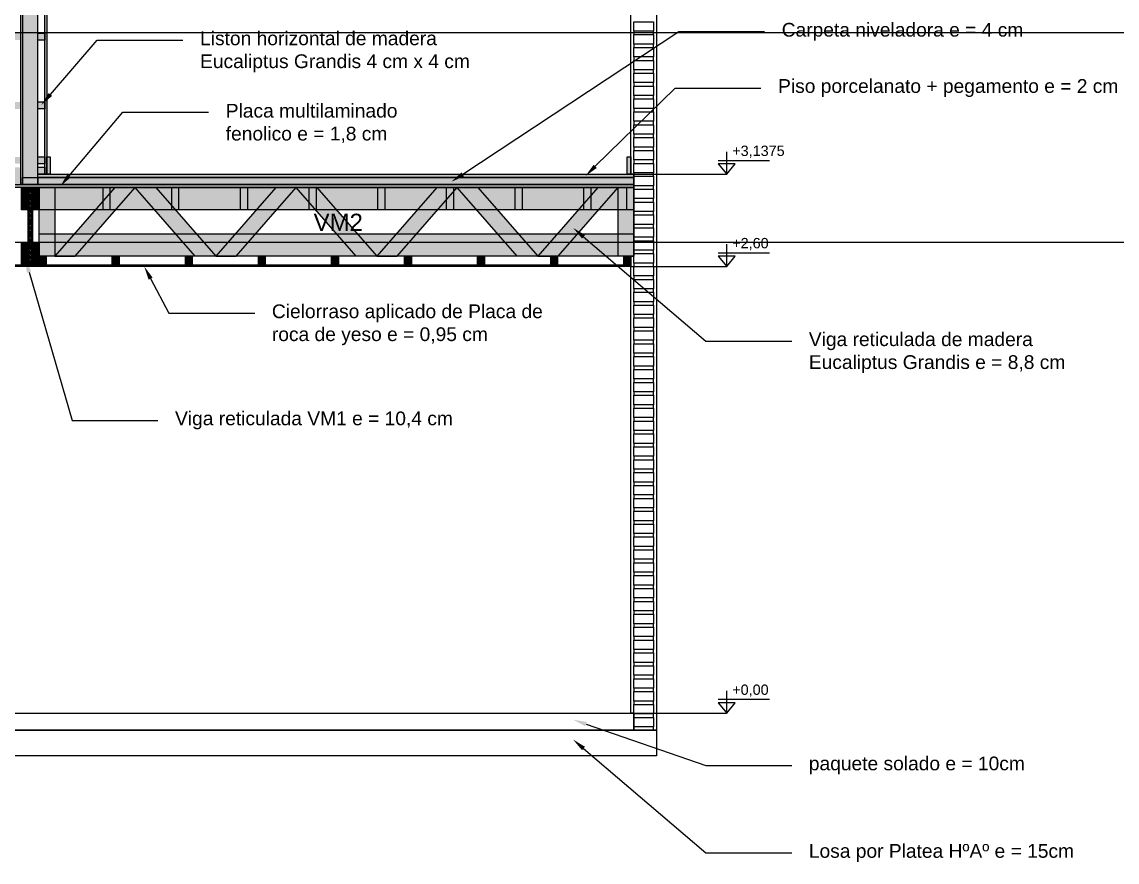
# Model space of a CAD drawing. Header units: millimetres. Extents: x 2924 to 3297, y 1496 to 1704.
# Drawn here: x 3176.04 to 3182.42, y 1558.69 to 1563.58 of the extents above; entities that cross this region are included whole.
import ezdxf
from ezdxf import colors
from ezdxf.entities.mleader import LeaderData, LeaderLine
from ezdxf.math import Vec2, Vec3

# ---------------------------------------------------------------- set-up
doc = ezdxf.new("R2010")
doc.units = ezdxf.units.MM
doc.layers.add('PT-MUROS', color=7, linetype='Continuous')
doc.styles.get("Standard").update_dxf_attribs({"font": 'arial.ttf'})

msp = doc.modelspace()

# ---------------------------------------------------------------- hatches: boundary and pattern name
at = {"layer": 'PT-MUROS'}
h = msp.add_hatch(color=1, dxfattribs=at)
h.dxf.hatch_style = 1
h.paths.add_polyline_path([(3172.8944, 1559.649), (3172.8849, 1559.649), (3172.8849, 1565.346), (3172.8944, 1565.346)])
h.paths.add_polyline_path([(3176.0349, 1565.346), (3176.0444, 1565.346), (3176.0444, 1562.6365), (3176.0349, 1562.6365)])
at = {"layer": 'PT-MUROS', "true_color": 0xf7f281}
h = msp.add_hatch(color=51, dxfattribs=at)
h.dxf.hatch_style = 1
h.paths.add_polyline_path([(3176.1344, 1562.7365), (3176.1744, 1562.7365), (3176.1744, 1562.6965), (3176.1344, 1562.6965)])
h.paths.add_polyline_path([(3176.1344, 1562.7965), (3176.1744, 1562.7965), (3176.1744, 1562.7565), (3176.1344, 1562.7565)])
h.paths.add_polyline_path([(3175.9949, 1562.7365), (3176.0349, 1562.7365), (3176.0349, 1562.6965), (3175.9949, 1562.6965)])
h.paths.add_polyline_path([(3175.9949, 1562.7965), (3176.0349, 1562.7965), (3176.0349, 1562.7565), (3175.9949, 1562.7565)])
h.paths.add_polyline_path([(3175.9949, 1563.1165), (3176.0349, 1563.1165), (3176.0349, 1563.0765), (3175.9949, 1563.0765)])
h.paths.add_polyline_path([(3176.1344, 1563.1165), (3176.1744, 1563.1165), (3176.1744, 1563.0765), (3176.1344, 1563.0765)])
h.paths.add_polyline_path([(3175.9949, 1563.9565), (3176.0349, 1563.9565), (3176.0349, 1563.9165), (3175.9949, 1563.9165)])
h.paths.add_polyline_path([(3175.9949, 1563.9165), (3176.0349, 1563.9165), (3176.0349, 1563.8765), (3175.9949, 1563.8765)])
h.paths.add_polyline_path([(3175.9949, 1563.5165), (3176.0349, 1563.5165), (3176.0349, 1563.4765), (3175.9949, 1563.4765)])
h.paths.add_polyline_path([(3176.1344, 1563.9565), (3176.1744, 1563.9565), (3176.1744, 1563.9165), (3176.1344, 1563.9165)])
h.paths.add_polyline_path([(3176.1344, 1563.9165), (3176.1744, 1563.9165), (3176.1744, 1563.8765), (3176.1344, 1563.8765)])
h.paths.add_polyline_path([(3176.1344, 1563.5165), (3176.1744, 1563.5165), (3176.1744, 1563.4765), (3176.1344, 1563.4765)])
h.paths.add_polyline_path([(3175.9949, 1564.7365), (3176.0349, 1564.7365), (3176.0349, 1564.6965), (3175.9949, 1564.6965)])
h.paths.add_polyline_path([(3175.9949, 1564.3365), (3176.0349, 1564.3365), (3176.0349, 1564.2965), (3175.9949, 1564.2965)])
h.paths.add_polyline_path([(3176.1344, 1564.7365), (3176.1744, 1564.7365), (3176.1744, 1564.6965), (3176.1344, 1564.6965)])
h.paths.add_polyline_path([(3176.1344, 1564.3365), (3176.1744, 1564.3365), (3176.1744, 1564.2965), (3176.1344, 1564.2965)])
h.paths.add_polyline_path([(3175.9949, 1565.1765), (3176.0349, 1565.1765), (3176.0349, 1565.1365), (3175.9949, 1565.1365)])
h.paths.add_polyline_path([(3175.9949, 1565.1365), (3176.0349, 1565.1365), (3176.0349, 1565.0965), (3175.9949, 1565.0965)])
h.paths.add_polyline_path([(3176.1344, 1565.1765), (3176.1744, 1565.1765), (3176.1744, 1565.1365), (3176.1344, 1565.1365)])
h.paths.add_polyline_path([(3176.1344, 1565.1365), (3176.1744, 1565.1365), (3176.1744, 1565.0965), (3176.1344, 1565.0965)])
h.paths.add_polyline_path([(3176.1344, 1565.346), (3176.1744, 1565.346), (3176.1744, 1565.306), (3176.1344, 1565.306)])
h.paths.add_polyline_path([(3175.9949, 1565.346), (3176.0349, 1565.346), (3176.0349, 1565.306), (3175.9949, 1565.306)])
h.paths.add_polyline_path([(3172.9844, 1565.1765), (3173.0244, 1565.1765), (3173.0244, 1565.1365), (3172.9844, 1565.1365)])
h.paths.add_polyline_path([(3172.9844, 1565.346), (3173.0244, 1565.346), (3173.0244, 1565.306), (3172.9844, 1565.306)])
h.paths.add_polyline_path([(3172.9844, 1565.1365), (3173.0244, 1565.1365), (3173.0244, 1565.0965), (3172.9844, 1565.0965)])
h.paths.add_polyline_path([(3172.9844, 1564.7365), (3173.0244, 1564.7365), (3173.0244, 1564.6965), (3172.9844, 1564.6965)])
h.paths.add_polyline_path([(3172.9844, 1564.3365), (3173.0244, 1564.3365), (3173.0244, 1564.2965), (3172.9844, 1564.2965)])
h.paths.add_polyline_path([(3172.9844, 1563.9565), (3173.0244, 1563.9565), (3173.0244, 1563.9165), (3172.9844, 1563.9165)])
h.paths.add_polyline_path([(3172.9844, 1563.9165), (3173.0244, 1563.9165), (3173.0244, 1563.8765), (3172.9844, 1563.8765)])
h.paths.add_polyline_path([(3172.9844, 1563.5165), (3173.0244, 1563.5165), (3173.0244, 1563.4765), (3172.9844, 1563.4765)])
h.paths.add_polyline_path([(3172.9844, 1563.1165), (3173.0244, 1563.1165), (3173.0244, 1563.0765), (3172.9844, 1563.0765)])
h.paths.add_polyline_path([(3172.9844, 1562.7365), (3173.0244, 1562.7365), (3173.0244, 1562.6965), (3172.9844, 1562.6965)])
h.paths.add_polyline_path([(3172.9844, 1562.7965), (3173.0244, 1562.7965), (3173.0244, 1562.7565), (3172.9844, 1562.7565)])
h.paths.add_polyline_path([(3172.9844, 1562.219), (3173.0244, 1562.219), (3173.0244, 1562.169), (3172.9844, 1562.169)])
h.paths.add_polyline_path([(3172.9844, 1562.139), (3173.0244, 1562.139), (3173.0244, 1562.099), (3172.9844, 1562.099)])
h.paths.add_polyline_path([(3172.9844, 1562.099), (3173.0244, 1562.099), (3173.0244, 1562.059), (3172.9844, 1562.059)])
h.paths.add_polyline_path([(3172.9844, 1561.299), (3173.0244, 1561.299), (3173.0244, 1561.259), (3172.9844, 1561.259)])
h.paths.add_polyline_path([(3172.9844, 1560.919), (3173.0244, 1560.919), (3173.0244, 1560.879), (3172.9844, 1560.879)])
h.paths.add_polyline_path([(3172.9844, 1560.879), (3173.0244, 1560.879), (3173.0244, 1560.839), (3172.9844, 1560.839)])
h.paths.add_polyline_path([(3172.9844, 1561.699), (3173.0244, 1561.699), (3173.0244, 1561.659), (3172.9844, 1561.659)])
h.paths.add_polyline_path([(3172.9844, 1560.479), (3173.0244, 1560.479), (3173.0244, 1560.439), (3172.9844, 1560.439)])
h.paths.add_polyline_path([(3172.9844, 1560.079), (3173.0244, 1560.079), (3173.0244, 1560.039), (3172.9844, 1560.039)])
h.paths.add_polyline_path([(3172.9844, 1559.699), (3173.0244, 1559.699), (3173.0244, 1559.659), (3172.9844, 1559.659)])
at = {"layer": 'PT-MUROS', "true_color": 0xf8991e}
h = msp.add_hatch(color=30, dxfattribs=at)
h.dxf.hatch_style = 1
h.paths.add_polyline_path([(3172.9844, 1562.1785), (3172.8944, 1562.1785), (3172.8944, 1559.669), (3172.9844, 1559.669)])
h.paths.add_polyline_path([(3172.9844, 1565.306), (3172.8944, 1565.306), (3172.8944, 1562.6765), (3172.9844, 1562.6765)])
h.paths.add_polyline_path([(3176.1344, 1565.306), (3176.0444, 1565.306), (3176.0444, 1562.6765), (3176.1344, 1562.6765)])
at = {"layer": 'PT-MUROS', "true_color": 0x58ba48}
h = msp.add_hatch(color=85, dxfattribs=at)
h.dxf.hatch_style = 1
h.paths.add_polyline_path([(3173.0244, 1563.9165), (3173.0369, 1563.9165), (3173.0369, 1562.6965), (3173.0244, 1562.6965)])
h.paths.add_polyline_path([(3173.0244, 1562.159), (3173.0369, 1562.159), (3173.0369, 1562.099), (3173.0244, 1562.099)])
h.paths.add_polyline_path([(3173.0244, 1562.099), (3173.0369, 1562.099), (3173.0369, 1560.879), (3173.0244, 1560.879)])
h.paths.add_polyline_path([(3173.0244, 1562.1685), (3179.5867, 1562.1685), (3179.5867, 1562.159), (3173.0244, 1562.159)])
h.paths.add_polyline_path([(3173.0244, 1560.879), (3173.0369, 1560.879), (3173.0369, 1559.659), (3173.0244, 1559.659)])
h.paths.add_polyline_path([(3176.1744, 1563.9165), (3176.1869, 1563.9165), (3176.1869, 1562.6965), (3176.1744, 1562.6965)])
h.paths.add_polyline_path([(3175.9824, 1563.9165), (3175.9949, 1563.9165), (3175.9949, 1562.6965), (3175.9824, 1562.6965)])
h.paths.add_polyline_path([(3176.1744, 1565.1365), (3176.1869, 1565.1365), (3176.1869, 1563.9165), (3176.1744, 1563.9165)])
h.paths.add_polyline_path([(3175.9824, 1565.1365), (3175.9949, 1565.1365), (3175.9949, 1563.9165), (3175.9824, 1563.9165)])
h.paths.add_polyline_path([(3176.1869, 1565.2965), (3176.1744, 1565.2965), (3176.1744, 1565.1365), (3176.1869, 1565.1365)])
h.paths.add_polyline_path([(3175.9949, 1565.2965), (3175.9824, 1565.2965), (3175.9824, 1565.1365), (3175.9949, 1565.1365)])
h.paths.add_polyline_path([(3173.0244, 1565.306), (3175.9949, 1565.306), (3175.9949, 1565.2965), (3173.0244, 1565.2965)])
h.paths.add_polyline_path([(3176.1744, 1565.306), (3179.5867, 1565.306), (3179.5867, 1565.2965), (3176.1744, 1565.2965)])
h.paths.add_polyline_path([(3173.0369, 1565.2965), (3173.0244, 1565.2965), (3173.0244, 1565.1365), (3173.0369, 1565.1365)])
h.paths.add_polyline_path([(3173.0244, 1565.1365), (3173.0369, 1565.1365), (3173.0369, 1563.9165), (3173.0244, 1563.9165)])
at = {"layer": 'PT-MUROS', "true_color": 0x636466}
h = msp.add_hatch(color=251, dxfattribs=at)
h.dxf.hatch_style = 1
h.paths.add_polyline_path([(3173.0169, 1559.659), (3173.0369, 1559.659), (3173.0369, 1559.559), (3173.0169, 1559.559)])
h.paths.add_polyline_path([(3173.0369, 1562.7965), (3173.0569, 1562.7965), (3173.0569, 1562.6965), (3173.0369, 1562.6965)])
h.paths.add_polyline_path([(3175.9624, 1562.7965), (3175.9824, 1562.7965), (3175.9824, 1562.6965), (3175.9624, 1562.6965)])
h.paths.add_polyline_path([(3176.1869, 1562.7965), (3176.2069, 1562.7965), (3176.2069, 1562.6965), (3176.1869, 1562.6965)])
h.paths.add_polyline_path([(3179.5667, 1562.7965), (3179.5867, 1562.7965), (3179.5867, 1562.6965), (3179.5667, 1562.6965)])
at = {"layer": 'PT-MUROS', "true_color": 0x991b1e}
h = msp.add_hatch(color=244, dxfattribs=at)
h.dxf.hatch_style = 1
h.paths.add_polyline_path([(3172.8944, 1559.669), (3172.9844, 1559.669), (3172.9844, 1559.629), (3172.8944, 1559.629)])
h.paths.add_polyline_path([(3176.0444, 1562.6765), (3176.1344, 1562.6765), (3176.1344, 1562.6365), (3176.0444, 1562.6365)])
h.paths.add_polyline_path([(3172.8944, 1562.6765), (3172.9844, 1562.6765), (3172.9844, 1562.6365), (3172.8944, 1562.6365)])
at = {"layer": 'PT-MUROS', "true_color": 0xf7abae}
h = msp.add_hatch(color=241, dxfattribs=at)
h.dxf.hatch_style = 1
h.paths.add_polyline_path([(3172.9844, 1562.6765), (3176.0349, 1562.6765), (3176.0349, 1562.6965), (3172.9844, 1562.6965)])
h.paths.add_polyline_path([(3179.6042, 1562.6765), (3176.1344, 1562.6765), (3176.1344, 1562.6965), (3179.6042, 1562.6965)])
at = {"layer": 'PT-MUROS', "true_color": 0x636466}
h = msp.add_hatch(color=251, dxfattribs=at)
h.dxf.hatch_style = 1
h.paths.add_polyline_path([(3176.1344, 1562.6765), (3179.6042, 1562.6765), (3179.6042, 1562.6365), (3176.1344, 1562.6365)])
h.paths.add_polyline_path([(3176.0349, 1562.6765), (3172.9844, 1562.6765), (3172.9844, 1562.6365), (3176.0349, 1562.6365)])
at = {"layer": 'PT-MUROS', "true_color": 0x642165}
h = msp.add_hatch(color=219, dxfattribs=at)
h.dxf.hatch_style = 1
h.paths.add_polyline_path([(3172.8944, 1562.6365), (3179.6042, 1562.6365), (3179.6042, 1562.6185), (3172.8944, 1562.6185)])
at = {"layer": 'PT-MUROS'}
h = msp.add_hatch(dxfattribs=at)
h.set_pattern_fill('ANSI31', color=6, scale=0.002)
h.set_pattern_definition([(45, (106.1555515, 40.8742664), (-0.00449012806, 0.00449012806), [])])
h.paths.add_polyline_path([(3176.1023, 1562.6185), (3176.1423, 1562.6185), (3176.1423, 1562.4885), (3176.1023, 1562.4885)])
h.paths.add_polyline_path([(3176.0383, 1562.6185), (3176.0783, 1562.6185), (3176.0783, 1562.4885), (3176.0383, 1562.4885)])
h.paths.add_polyline_path([(3176.0383, 1562.2985), (3176.0783, 1562.2985), (3176.0783, 1562.1685), (3176.0383, 1562.1685)])
h.paths.add_polyline_path([(3176.1023, 1562.2985), (3176.1423, 1562.2985), (3176.1423, 1562.1685), (3176.1023, 1562.1685)])
h = msp.add_hatch(dxfattribs=at)
h.set_pattern_fill('ANSI31', color=2, scale=0.002, angle=90)
h.set_pattern_definition([(135, (106.1555515, 40.8742664), (-0.00449012806, -0.00449012806), [])])
h.paths.add_polyline_path([(3176.0783, 1562.6185), (3176.1023, 1562.6185), (3176.1023, 1562.1685), (3176.0783, 1562.1685)])
at = {"layer": 'PT-MUROS', "true_color": 0xf7f281}
h = msp.add_hatch(color=51, dxfattribs=at)
h.dxf.hatch_style = 1
h.paths.add_polyline_path([(3176.1423, 1562.6185), (3179.6042, 1562.6185), (3179.6042, 1562.4885), (3176.1423, 1562.4885)])
h.paths.add_polyline_path([(3176.1423, 1562.3485), (3179.6042, 1562.3485), (3179.6042, 1562.2185), (3176.1423, 1562.2185)])
at = {"layer": 'PT-MUROS', "true_color": 0xcd6928}
h = msp.add_hatch(color=32, dxfattribs=at)
h.dxf.hatch_style = 1
h.paths.add_polyline_path([(3179.5142, 1562.6185), (3179.3947, 1562.6185), (3179.0453, 1562.2185), (3179.1648, 1562.2185)])
h.paths.add_polyline_path([(3178.5765, 1562.6185), (3178.696, 1562.6185), (3179.0453, 1562.2185), (3178.9258, 1562.2185)])
h.paths.add_polyline_path([(3178.5765, 1562.6185), (3178.457, 1562.6185), (3178.1077, 1562.2185), (3178.2272, 1562.2185)])
h.paths.add_polyline_path([(3179.5142, 1562.6185), (3179.6042, 1562.6185), (3179.6042, 1562.2185), (3179.5142, 1562.2185)])
h.paths.add_polyline_path([(3177.6388, 1562.6185), (3177.7583, 1562.6185), (3178.1077, 1562.2185), (3177.9882, 1562.2185)])
h.paths.add_polyline_path([(3177.6388, 1562.6185), (3177.5193, 1562.6185), (3177.17, 1562.2185), (3177.2895, 1562.2185)])
h.paths.add_polyline_path([(3176.7012, 1562.6185), (3176.8207, 1562.6185), (3177.17, 1562.2185), (3177.0505, 1562.2185)])
h.paths.add_polyline_path([(3176.7012, 1562.6185), (3176.5817, 1562.6185), (3176.2323, 1562.2185), (3176.3518, 1562.2185)])
h.paths.add_polyline_path([(3176.1423, 1562.6185), (3176.2323, 1562.6185), (3176.2323, 1562.2185), (3176.1423, 1562.2185)])
at = {"layer": 'PT-MUROS'}
h = msp.add_hatch(color=1, dxfattribs=at)
h.dxf.hatch_style = 1
h.paths.add_polyline_path([(3176.5143, 1562.6185), (3176.5543, 1562.6185), (3176.5543, 1562.4885), (3176.5143, 1562.4885)])
h = msp.add_hatch(color=1, dxfattribs=at)
h.dxf.hatch_style = 1
h.paths.add_polyline_path([(3176.9143, 1562.6185), (3176.9543, 1562.6185), (3176.9543, 1562.4885), (3176.9143, 1562.4885)])
h = msp.add_hatch(color=1, dxfattribs=at)
h.dxf.hatch_style = 1
h.paths.add_polyline_path([(3177.3143, 1562.6185), (3177.3543, 1562.6185), (3177.3543, 1562.4885), (3177.3143, 1562.4885)])
h = msp.add_hatch(color=1, dxfattribs=at)
h.dxf.hatch_style = 1
h.paths.add_polyline_path([(3177.7143, 1562.6185), (3177.7543, 1562.6185), (3177.7543, 1562.4885), (3177.7143, 1562.4885)])
h = msp.add_hatch(color=1, dxfattribs=at)
h.dxf.hatch_style = 1
h.paths.add_polyline_path([(3178.1143, 1562.6185), (3178.1543, 1562.6185), (3178.1543, 1562.4885), (3178.1143, 1562.4885)])
h = msp.add_hatch(color=1, dxfattribs=at)
h.dxf.hatch_style = 1
h.paths.add_polyline_path([(3178.5143, 1562.6185), (3178.5543, 1562.6185), (3178.5543, 1562.4885), (3178.5143, 1562.4885)])
h = msp.add_hatch(color=1, dxfattribs=at)
h.dxf.hatch_style = 1
h.paths.add_polyline_path([(3178.9143, 1562.6185), (3178.9543, 1562.6185), (3178.9543, 1562.4885), (3178.9143, 1562.4885)])
h = msp.add_hatch(color=1, dxfattribs=at)
h.dxf.hatch_style = 1
h.paths.add_polyline_path([(3179.3143, 1562.6185), (3179.3543, 1562.6185), (3179.3543, 1562.4885), (3179.3143, 1562.4885)])
h = msp.add_hatch(color=1, dxfattribs=at)
h.dxf.hatch_style = 1
h.paths.add_polyline_path([(3179.5642, 1562.6185), (3179.6042, 1562.6185), (3179.6042, 1562.4885), (3179.5642, 1562.4885)])
at = {"layer": 'PT-MUROS', "true_color": 0xf7f281}
h = msp.add_hatch(color=51, dxfattribs=at)
h.dxf.hatch_style = 1
h.paths.add_polyline_path([(3176.1423, 1562.2185), (3176.1823, 1562.2185), (3176.1823, 1562.1685), (3176.1423, 1562.1685)])
h = msp.add_hatch(color=51, dxfattribs=at)
h.dxf.hatch_style = 1
h.paths.add_polyline_path([(3176.5679, 1562.2185), (3176.6079, 1562.2185), (3176.6079, 1562.1685), (3176.5679, 1562.1685)])
h = msp.add_hatch(color=51, dxfattribs=at)
h.dxf.hatch_style = 1
h.paths.add_polyline_path([(3176.9934, 1562.2185), (3177.0334, 1562.2185), (3177.0334, 1562.1685), (3176.9934, 1562.1685)])
h = msp.add_hatch(color=51, dxfattribs=at)
h.dxf.hatch_style = 1
h.paths.add_polyline_path([(3177.419, 1562.2185), (3177.459, 1562.2185), (3177.459, 1562.1685), (3177.419, 1562.1685)])
h = msp.add_hatch(color=51, dxfattribs=at)
h.dxf.hatch_style = 1
h.paths.add_polyline_path([(3177.8445, 1562.2185), (3177.8845, 1562.2185), (3177.8845, 1562.1685), (3177.8445, 1562.1685)])
h = msp.add_hatch(color=51, dxfattribs=at)
h.dxf.hatch_style = 1
h.paths.add_polyline_path([(3178.27, 1562.2185), (3178.31, 1562.2185), (3178.31, 1562.1685), (3178.27, 1562.1685)])
h = msp.add_hatch(color=51, dxfattribs=at)
h.dxf.hatch_style = 1
h.paths.add_polyline_path([(3178.6956, 1562.2185), (3178.7356, 1562.2185), (3178.7356, 1562.1685), (3178.6956, 1562.1685)])
h = msp.add_hatch(color=51, dxfattribs=at)
h.dxf.hatch_style = 1
h.paths.add_polyline_path([(3179.1211, 1562.2185), (3179.1611, 1562.2185), (3179.1611, 1562.1685), (3179.1211, 1562.1685)])
h = msp.add_hatch(color=51, dxfattribs=at)
h.dxf.hatch_style = 1
h.paths.add_polyline_path([(3179.5467, 1562.2185), (3179.5867, 1562.2185), (3179.5867, 1562.1685), (3179.5467, 1562.1685)])

# ---------------------------------------------------------------- linework, layer by layer
at = {"layer": 'PT-MUROS', "color": 1}
for p in [(3250.461, 1563.5188), (3250.461, 1562.2988)]:
    msp.add_ray(p, (-1, 0), dxfattribs=at)
at = {"layer": 'PT-MUROS'}
for points in [[(3179.7367, 1559.459), (3179.6042, 1559.459), (3179.6042, 1559.559), (3179.5867, 1559.559), (3179.5867, 1562.2185), (3179.6042, 1562.2185), (3179.6042, 1562.6965), (3179.5867, 1562.6965), (3179.5867, 1567.656), (3179.7367, 1567.656), (3179.7367, 1559.459)], [(3180.096, 1562.7765), (3180.396, 1562.7765)], [(3180.146, 1562.6965), (3180.146, 1562.8265)], [(3180.146, 1562.6965), (3180.196, 1562.7565), (3180.096, 1562.7565), (3180.146, 1562.6965)], [(3179.6042, 1562.6965), (3180.146, 1562.6965)], [(3176.7012, 1562.6185), (3176.5817, 1562.6185), (3176.2323, 1562.2185), (3176.3518, 1562.2185), (3176.7012, 1562.6185)], [(3176.7012, 1562.6185), (3176.8207, 1562.6185), (3177.17, 1562.2185), (3177.0505, 1562.2185), (3176.7012, 1562.6185)], [(3177.6388, 1562.6185), (3177.5193, 1562.6185), (3177.17, 1562.2185), (3177.2895, 1562.2185), (3177.6388, 1562.6185)], [(3177.6388, 1562.6185), (3177.7583, 1562.6185), (3178.1077, 1562.2185), (3177.9882, 1562.2185), (3177.6388, 1562.6185)], [(3178.5765, 1562.6185), (3178.457, 1562.6185), (3178.1077, 1562.2185), (3178.2272, 1562.2185), (3178.5765, 1562.6185)], [(3178.5765, 1562.6185), (3178.696, 1562.6185), (3179.0453, 1562.2185), (3178.9258, 1562.2185), (3178.5765, 1562.6185)], [(3179.5142, 1562.6185), (3179.3947, 1562.6185), (3179.0453, 1562.2185), (3179.1648, 1562.2185), (3179.5142, 1562.6185)], [(3180.146, 1562.159), (3180.146, 1562.289)], [(3180.096, 1562.239), (3180.396, 1562.239)], [(3180.146, 1562.159), (3180.196, 1562.219), (3180.096, 1562.219), (3180.146, 1562.159)], [(3179.5867, 1562.159), (3180.146, 1562.159)], [(3180.146, 1559.559), (3180.146, 1559.689)], [(3180.096, 1559.639), (3180.396, 1559.639)], [(3180.146, 1559.559), (3180.196, 1559.619), (3180.096, 1559.619), (3180.146, 1559.559)], [(3179.5867, 1559.559), (3180.146, 1559.559)]]:
    msp.add_lwpolyline(points, dxfattribs=at)
for points in [[(3176.0349, 1565.346), (3176.0444, 1565.346), (3176.0444, 1562.6365), (3176.0349, 1562.6365)], [(3176.1344, 1565.306), (3176.0444, 1565.306), (3176.0444, 1562.6765), (3176.1344, 1562.6765)], [(3176.1744, 1563.9165), (3176.1869, 1563.9165), (3176.1869, 1562.6965), (3176.1744, 1562.6965)], [(3179.6042, 1563.584), (3179.7192, 1563.584), (3179.7192, 1563.529), (3179.6042, 1563.529)], [(3176.1344, 1563.5165), (3176.1744, 1563.5165), (3176.1744, 1563.4765), (3176.1344, 1563.4765)], [(3179.7192, 1563.529), (3179.6042, 1563.529), (3179.6042, 1563.509), (3179.7192, 1563.509)], [(3179.6042, 1563.509), (3179.7192, 1563.509), (3179.7192, 1563.454), (3179.6042, 1563.454)], [(3179.7192, 1563.454), (3179.6042, 1563.454), (3179.6042, 1563.434), (3179.7192, 1563.434)], [(3179.6042, 1563.434), (3179.7192, 1563.434), (3179.7192, 1563.379), (3179.6042, 1563.379)], [(3179.7192, 1563.379), (3179.6042, 1563.379), (3179.6042, 1563.359), (3179.7192, 1563.359)], [(3179.6042, 1563.359), (3179.7192, 1563.359), (3179.7192, 1563.304), (3179.6042, 1563.304)], [(3179.7192, 1563.304), (3179.6042, 1563.304), (3179.6042, 1563.284), (3179.7192, 1563.284)], [(3179.6042, 1563.284), (3179.7192, 1563.284), (3179.7192, 1563.229), (3179.6042, 1563.229)], [(3179.7192, 1563.229), (3179.6042, 1563.229), (3179.6042, 1563.209), (3179.7192, 1563.209)], [(3179.6042, 1563.209), (3179.7192, 1563.209), (3179.7192, 1563.154), (3179.6042, 1563.154)], [(3176.1344, 1563.1165), (3176.1744, 1563.1165), (3176.1744, 1563.0765), (3176.1344, 1563.0765)], [(3179.7192, 1563.154), (3179.6042, 1563.154), (3179.6042, 1563.134), (3179.7192, 1563.134)], [(3179.6042, 1563.134), (3179.7192, 1563.134), (3179.7192, 1563.079), (3179.6042, 1563.079)], [(3179.7192, 1563.079), (3179.6042, 1563.079), (3179.6042, 1563.059), (3179.7192, 1563.059)], [(3179.6042, 1563.059), (3179.7192, 1563.059), (3179.7192, 1563.004), (3179.6042, 1563.004)], [(3179.7192, 1563.004), (3179.6042, 1563.004), (3179.6042, 1562.984), (3179.7192, 1562.984)], [(3179.6042, 1562.984), (3179.7192, 1562.984), (3179.7192, 1562.929), (3179.6042, 1562.929)], [(3179.7192, 1562.929), (3179.6042, 1562.929), (3179.6042, 1562.909), (3179.7192, 1562.909)], [(3179.6042, 1562.909), (3179.7192, 1562.909), (3179.7192, 1562.854), (3179.6042, 1562.854)], [(3179.7192, 1562.854), (3179.6042, 1562.854), (3179.6042, 1562.834), (3179.7192, 1562.834)], [(3176.1344, 1562.7965), (3176.1744, 1562.7965), (3176.1744, 1562.7565), (3176.1344, 1562.7565)], [(3176.1869, 1562.7965), (3176.2069, 1562.7965), (3176.2069, 1562.6965), (3176.1869, 1562.6965)], [(3179.5667, 1562.7965), (3179.5867, 1562.7965), (3179.5867, 1562.6965), (3179.5667, 1562.6965)], [(3179.6042, 1562.834), (3179.7192, 1562.834), (3179.7192, 1562.779), (3179.6042, 1562.779)], [(3179.7192, 1562.779), (3179.6042, 1562.779), (3179.6042, 1562.759), (3179.7192, 1562.759)], [(3176.1344, 1562.7365), (3176.1744, 1562.7365), (3176.1744, 1562.6965), (3176.1344, 1562.6965)], [(3179.6042, 1562.759), (3179.7192, 1562.759), (3179.7192, 1562.704), (3179.6042, 1562.704)], [(3176.0444, 1562.6765), (3176.1344, 1562.6765), (3176.1344, 1562.6365), (3176.0444, 1562.6365)], [(3179.6042, 1562.6765), (3176.1344, 1562.6765), (3176.1344, 1562.6965), (3179.6042, 1562.6965)], [(3176.1344, 1562.6765), (3179.6042, 1562.6765), (3179.6042, 1562.6365), (3176.1344, 1562.6365)], [(3179.7192, 1562.704), (3179.6042, 1562.704), (3179.6042, 1562.684), (3179.7192, 1562.684)], [(3179.6042, 1562.684), (3179.7192, 1562.684), (3179.7192, 1562.629), (3179.6042, 1562.629)], [(3172.8944, 1562.6365), (3179.6042, 1562.6365), (3179.6042, 1562.6185), (3172.8944, 1562.6185)], [(3176.1423, 1562.6185), (3179.6042, 1562.6185), (3179.6042, 1562.4885), (3176.1423, 1562.4885)], [(3176.1423, 1562.6185), (3176.2323, 1562.6185), (3176.2323, 1562.2185), (3176.1423, 1562.2185)], [(3176.5143, 1562.6185), (3176.5543, 1562.6185), (3176.5543, 1562.4885), (3176.5143, 1562.4885)], [(3176.9143, 1562.6185), (3176.9543, 1562.6185), (3176.9543, 1562.4885), (3176.9143, 1562.4885)], [(3177.3143, 1562.6185), (3177.3543, 1562.6185), (3177.3543, 1562.4885), (3177.3143, 1562.4885)], [(3177.7143, 1562.6185), (3177.7543, 1562.6185), (3177.7543, 1562.4885), (3177.7143, 1562.4885)], [(3178.1143, 1562.6185), (3178.1543, 1562.6185), (3178.1543, 1562.4885), (3178.1143, 1562.4885)], [(3178.5143, 1562.6185), (3178.5543, 1562.6185), (3178.5543, 1562.4885), (3178.5143, 1562.4885)], [(3178.9143, 1562.6185), (3178.9543, 1562.6185), (3178.9543, 1562.4885), (3178.9143, 1562.4885)], [(3179.3143, 1562.6185), (3179.3543, 1562.6185), (3179.3543, 1562.4885), (3179.3143, 1562.4885)], [(3179.5142, 1562.6185), (3179.6042, 1562.6185), (3179.6042, 1562.2185), (3179.5142, 1562.2185)], [(3179.5642, 1562.6185), (3179.6042, 1562.6185), (3179.6042, 1562.4885), (3179.5642, 1562.4885)], [(3179.7192, 1562.629), (3179.6042, 1562.629), (3179.6042, 1562.609), (3179.7192, 1562.609)], [(3179.6042, 1562.609), (3179.7192, 1562.609), (3179.7192, 1562.554), (3179.6042, 1562.554)], [(3179.7192, 1562.554), (3179.6042, 1562.554), (3179.6042, 1562.534), (3179.7192, 1562.534)], [(3179.6042, 1562.534), (3179.7192, 1562.534), (3179.7192, 1562.479), (3179.6042, 1562.479)], [(3179.7192, 1562.479), (3179.6042, 1562.479), (3179.6042, 1562.459), (3179.7192, 1562.459)], [(3179.6042, 1562.459), (3179.7192, 1562.459), (3179.7192, 1562.404), (3179.6042, 1562.404)], [(3179.7192, 1562.404), (3179.6042, 1562.404), (3179.6042, 1562.384), (3179.7192, 1562.384)], [(3176.1423, 1562.3485), (3179.6042, 1562.3485), (3179.6042, 1562.2185), (3176.1423, 1562.2185)], [(3179.6042, 1562.384), (3179.7192, 1562.384), (3179.7192, 1562.329), (3179.6042, 1562.329)], [(3179.7192, 1562.329), (3179.6042, 1562.329), (3179.6042, 1562.309), (3179.7192, 1562.309)], [(3179.6042, 1562.309), (3179.7192, 1562.309), (3179.7192, 1562.254), (3179.6042, 1562.254)], [(3176.1423, 1562.2185), (3176.1823, 1562.2185), (3176.1823, 1562.1685), (3176.1423, 1562.1685)], [(3176.5679, 1562.2185), (3176.6079, 1562.2185), (3176.6079, 1562.1685), (3176.5679, 1562.1685)], [(3176.9934, 1562.2185), (3177.0334, 1562.2185), (3177.0334, 1562.1685), (3176.9934, 1562.1685)], [(3177.419, 1562.2185), (3177.459, 1562.2185), (3177.459, 1562.1685), (3177.419, 1562.1685)], [(3177.8445, 1562.2185), (3177.8845, 1562.2185), (3177.8845, 1562.1685), (3177.8445, 1562.1685)], [(3178.27, 1562.2185), (3178.31, 1562.2185), (3178.31, 1562.1685), (3178.27, 1562.1685)], [(3178.6956, 1562.2185), (3178.7356, 1562.2185), (3178.7356, 1562.1685), (3178.6956, 1562.1685)], [(3179.1211, 1562.2185), (3179.1611, 1562.2185), (3179.1611, 1562.1685), (3179.1211, 1562.1685)], [(3179.5467, 1562.2185), (3179.5867, 1562.2185), (3179.5867, 1562.1685), (3179.5467, 1562.1685)], [(3179.7192, 1562.254), (3179.6042, 1562.254), (3179.6042, 1562.234), (3179.7192, 1562.234)], [(3179.6042, 1562.234), (3179.7192, 1562.234), (3179.7192, 1562.179), (3179.6042, 1562.179)], [(3173.0244, 1562.1685), (3179.5867, 1562.1685), (3179.5867, 1562.159), (3173.0244, 1562.159)], [(3179.7192, 1562.179), (3179.6042, 1562.179), (3179.6042, 1562.159), (3179.7192, 1562.159)], [(3179.6042, 1562.159), (3179.7192, 1562.159), (3179.7192, 1562.104), (3179.6042, 1562.104)], [(3179.7192, 1562.104), (3179.6042, 1562.104), (3179.6042, 1562.084), (3179.7192, 1562.084)], [(3179.6042, 1562.084), (3179.7192, 1562.084), (3179.7192, 1562.029), (3179.6042, 1562.029)], [(3179.7192, 1562.029), (3179.6042, 1562.029), (3179.6042, 1562.009), (3179.7192, 1562.009)], [(3179.6042, 1562.009), (3179.7192, 1562.009), (3179.7192, 1561.954), (3179.6042, 1561.954)], [(3179.7192, 1561.954), (3179.6042, 1561.954), (3179.6042, 1561.934), (3179.7192, 1561.934)], [(3179.6042, 1561.934), (3179.7192, 1561.934), (3179.7192, 1561.879), (3179.6042, 1561.879)], [(3179.7192, 1561.879), (3179.6042, 1561.879), (3179.6042, 1561.859), (3179.7192, 1561.859)], [(3179.6042, 1561.859), (3179.7192, 1561.859), (3179.7192, 1561.804), (3179.6042, 1561.804)], [(3179.7192, 1561.804), (3179.6042, 1561.804), (3179.6042, 1561.784), (3179.7192, 1561.784)], [(3179.6042, 1561.784), (3179.7192, 1561.784), (3179.7192, 1561.729), (3179.6042, 1561.729)], [(3179.7192, 1561.729), (3179.6042, 1561.729), (3179.6042, 1561.709), (3179.7192, 1561.709)], [(3179.6042, 1561.709), (3179.7192, 1561.709), (3179.7192, 1561.654), (3179.6042, 1561.654)], [(3179.7192, 1561.654), (3179.6042, 1561.654), (3179.6042, 1561.634), (3179.7192, 1561.634)], [(3179.6042, 1561.634), (3179.7192, 1561.634), (3179.7192, 1561.579), (3179.6042, 1561.579)], [(3179.7192, 1561.579), (3179.6042, 1561.579), (3179.6042, 1561.559), (3179.7192, 1561.559)], [(3179.6042, 1561.559), (3179.7192, 1561.559), (3179.7192, 1561.504), (3179.6042, 1561.504)], [(3179.7192, 1561.504), (3179.6042, 1561.504), (3179.6042, 1561.484), (3179.7192, 1561.484)], [(3179.6042, 1561.484), (3179.7192, 1561.484), (3179.7192, 1561.429), (3179.6042, 1561.429)], [(3179.7192, 1561.429), (3179.6042, 1561.429), (3179.6042, 1561.409), (3179.7192, 1561.409)], [(3179.6042, 1561.409), (3179.7192, 1561.409), (3179.7192, 1561.354), (3179.6042, 1561.354)], [(3179.7192, 1561.354), (3179.6042, 1561.354), (3179.6042, 1561.334), (3179.7192, 1561.334)], [(3179.6042, 1561.334), (3179.7192, 1561.334), (3179.7192, 1561.279), (3179.6042, 1561.279)], [(3179.7192, 1561.279), (3179.6042, 1561.279), (3179.6042, 1561.259), (3179.7192, 1561.259)], [(3179.6042, 1561.259), (3179.7192, 1561.259), (3179.7192, 1561.204), (3179.6042, 1561.204)], [(3179.7192, 1561.204), (3179.6042, 1561.204), (3179.6042, 1561.184), (3179.7192, 1561.184)], [(3179.6042, 1561.184), (3179.7192, 1561.184), (3179.7192, 1561.129), (3179.6042, 1561.129)], [(3179.7192, 1561.129), (3179.6042, 1561.129), (3179.6042, 1561.109), (3179.7192, 1561.109)], [(3179.6042, 1561.109), (3179.7192, 1561.109), (3179.7192, 1561.054), (3179.6042, 1561.054)], [(3179.7192, 1561.054), (3179.6042, 1561.054), (3179.6042, 1561.034), (3179.7192, 1561.034)], [(3179.6042, 1561.034), (3179.7192, 1561.034), (3179.7192, 1560.979), (3179.6042, 1560.979)], [(3179.7192, 1560.979), (3179.6042, 1560.979), (3179.6042, 1560.959), (3179.7192, 1560.959)], [(3179.6042, 1560.959), (3179.7192, 1560.959), (3179.7192, 1560.904), (3179.6042, 1560.904)], [(3179.7192, 1560.904), (3179.6042, 1560.904), (3179.6042, 1560.884), (3179.7192, 1560.884)], [(3179.6042, 1560.884), (3179.7192, 1560.884), (3179.7192, 1560.829), (3179.6042, 1560.829)], [(3179.7192, 1560.829), (3179.6042, 1560.829), (3179.6042, 1560.809), (3179.7192, 1560.809)], [(3179.6042, 1560.809), (3179.7192, 1560.809), (3179.7192, 1560.754), (3179.6042, 1560.754)], [(3179.7192, 1560.754), (3179.6042, 1560.754), (3179.6042, 1560.734), (3179.7192, 1560.734)], [(3179.6042, 1560.734), (3179.7192, 1560.734), (3179.7192, 1560.679), (3179.6042, 1560.679)], [(3179.7192, 1560.679), (3179.6042, 1560.679), (3179.6042, 1560.659), (3179.7192, 1560.659)], [(3179.6042, 1560.659), (3179.7192, 1560.659), (3179.7192, 1560.604), (3179.6042, 1560.604)], [(3179.7192, 1560.604), (3179.6042, 1560.604), (3179.6042, 1560.584), (3179.7192, 1560.584)], [(3179.6042, 1560.584), (3179.7192, 1560.584), (3179.7192, 1560.529), (3179.6042, 1560.529)], [(3179.7192, 1560.529), (3179.6042, 1560.529), (3179.6042, 1560.509), (3179.7192, 1560.509)], [(3179.6042, 1560.509), (3179.7192, 1560.509), (3179.7192, 1560.454), (3179.6042, 1560.454)], [(3179.7192, 1560.454), (3179.6042, 1560.454), (3179.6042, 1560.434), (3179.7192, 1560.434)], [(3179.6042, 1560.434), (3179.7192, 1560.434), (3179.7192, 1560.379), (3179.6042, 1560.379)], [(3179.7192, 1560.379), (3179.6042, 1560.379), (3179.6042, 1560.359), (3179.7192, 1560.359)], [(3179.6042, 1560.359), (3179.7192, 1560.359), (3179.7192, 1560.304), (3179.6042, 1560.304)], [(3179.7192, 1560.304), (3179.6042, 1560.304), (3179.6042, 1560.284), (3179.7192, 1560.284)], [(3179.6042, 1560.284), (3179.7192, 1560.284), (3179.7192, 1560.229), (3179.6042, 1560.229)], [(3179.7192, 1560.229), (3179.6042, 1560.229), (3179.6042, 1560.209), (3179.7192, 1560.209)], [(3179.6042, 1560.209), (3179.7192, 1560.209), (3179.7192, 1560.154), (3179.6042, 1560.154)], [(3179.7192, 1560.154), (3179.6042, 1560.154), (3179.6042, 1560.134), (3179.7192, 1560.134)], [(3179.6042, 1560.134), (3179.7192, 1560.134), (3179.7192, 1560.079), (3179.6042, 1560.079)], [(3179.7192, 1560.079), (3179.6042, 1560.079), (3179.6042, 1560.059), (3179.7192, 1560.059)], [(3179.6042, 1560.059), (3179.7192, 1560.059), (3179.7192, 1560.004), (3179.6042, 1560.004)], [(3179.7192, 1560.004), (3179.6042, 1560.004), (3179.6042, 1559.984), (3179.7192, 1559.984)], [(3179.6042, 1559.984), (3179.7192, 1559.984), (3179.7192, 1559.929), (3179.6042, 1559.929)], [(3179.7192, 1559.929), (3179.6042, 1559.929), (3179.6042, 1559.909), (3179.7192, 1559.909)], [(3179.6042, 1559.909), (3179.7192, 1559.909), (3179.7192, 1559.854), (3179.6042, 1559.854)], [(3179.7192, 1559.854), (3179.6042, 1559.854), (3179.6042, 1559.834), (3179.7192, 1559.834)], [(3179.6042, 1559.834), (3179.7192, 1559.834), (3179.7192, 1559.779), (3179.6042, 1559.779)], [(3179.7192, 1559.779), (3179.6042, 1559.779), (3179.6042, 1559.759), (3179.7192, 1559.759)], [(3179.6042, 1559.759), (3179.7192, 1559.759), (3179.7192, 1559.704), (3179.6042, 1559.704)], [(3179.7192, 1559.704), (3179.6042, 1559.704), (3179.6042, 1559.684), (3179.7192, 1559.684)], [(3179.6042, 1559.684), (3179.7192, 1559.684), (3179.7192, 1559.629), (3179.6042, 1559.629)], [(3179.7192, 1559.629), (3179.6042, 1559.629), (3179.6042, 1559.609), (3179.7192, 1559.609)], [(3179.6042, 1559.609), (3179.7192, 1559.609), (3179.7192, 1559.554), (3179.6042, 1559.554)], [(3172.9969, 1559.559), (3179.6042, 1559.559), (3179.6042, 1559.459), (3172.9969, 1559.459)], [(3179.7192, 1559.554), (3179.6042, 1559.554), (3179.6042, 1559.534), (3179.7192, 1559.534)], [(3179.6042, 1559.534), (3179.7192, 1559.534), (3179.7192, 1559.479), (3179.6042, 1559.479)], [(3172.2819, 1559.459), (3179.7367, 1559.459), (3179.7367, 1559.309), (3172.2819, 1559.309)], [(3179.7192, 1559.479), (3179.6042, 1559.479), (3179.6042, 1559.459), (3179.7192, 1559.459)]]:
    msp.add_lwpolyline(points, close=True, dxfattribs=at)
at = {"layer": 'PT-MUROS', "color": 7}
for points in [[(3176.0383, 1562.6185), (3176.0783, 1562.6185), (3176.0783, 1562.4885), (3176.0383, 1562.4885)], [(3176.0783, 1562.6185), (3176.1023, 1562.6185), (3176.1023, 1562.1685), (3176.0783, 1562.1685)], [(3176.1023, 1562.6185), (3176.1423, 1562.6185), (3176.1423, 1562.4885), (3176.1023, 1562.4885)], [(3176.0383, 1562.2985), (3176.0783, 1562.2985), (3176.0783, 1562.1685), (3176.0383, 1562.1685)], [(3176.1023, 1562.2985), (3176.1423, 1562.2985), (3176.1423, 1562.1685), (3176.1023, 1562.1685)]]:
    msp.add_lwpolyline(points, close=True, dxfattribs=at)

# ---------------------------------------------------------------- texts
at = {"layer": 'PT-MUROS', "char_height": 0.06, "attachment_point": 1}
for s, insert in [('+3,1375', (3180.1782, 1562.8624)), ('+2,60', (3180.1782, 1562.3249)), ('+0,00', (3180.1782, 1559.7249))]:
    msp.add_mtext_dynamic_manual_height_columns(s, width=0.228299, gutter_width=12.5, heights=[0], dxfattribs=dict(at, insert=insert))
at = {"layer": 'PT-MUROS', "color": 3, "insert": (3177.74, 1562.4661), "char_height": 0.1, "attachment_point": 1}
msp.add_mtext_dynamic_manual_height_columns('VM2', width=0.331692, gutter_width=12.5, heights=[0], dxfattribs=at)

# ---------------------------------------------------------------- leaders
at = {"layer": 'PT-MUROS'}
ml = msp.add_multileader_mtext('Standard', dxfattribs=at)
ml.set_content('Carpeta niveladora e = 4 cm', color=256)
ml.set_leader_properties()
ml.build(insert=Vec2(0, 0))
ml.multileader.update_dxf_attribs({"dogleg_length": 0.5, "arrow_head_size": 0.08})
ctx = ml.context
ctx.base_point, ctx.char_height, ctx.arrow_head_size, ctx.landing_gap_size, ctx.plane_origin = Vec3(3180.3663, 1563.526), 0.08, 0.08, 0.1, Vec3(3176.3075, 1562.5476)
notes = []
notes.append((ctx, [(0, (1, 1, 0), (3179.8663, 1563.526), (1, 0), 0.5, [(0, [(3178.542, 1562.6516)], 0, [])])]))
ctx.mtext.insert, ctx.mtext.flow_direction = Vec3(3180.4663, 1563.5771), 5
ml = msp.add_multileader_mtext('Standard', dxfattribs=at)
ml.set_content('Liston horizontal de madera Eucaliptus Grandis 4 cm x 4 cm', color=256)
ml.set_leader_properties()
ml.build(insert=Vec2(0, 0))
ml.multileader.update_dxf_attribs({"dogleg_length": 0.5, "arrow_head_size": 0.08})
ctx = ml.context
ctx.base_point, ctx.char_height, ctx.arrow_head_size, ctx.landing_gap_size, ctx.plane_origin = Vec3(3176.979, 1563.4761), 0.08, 0.08, 0.1, Vec3(3176.0857, 1563.0995)
notes.append((ctx, [(0, (1, 1, 0), (3176.479, 1563.4761), (1, 0), 0.5, [(0, [(3176.1551, 1563.0995)], 0, [])])]))
ctx.mtext.insert, ctx.mtext.width, ctx.mtext.flow_direction = Vec3(3177.079, 1563.5272), 1.628803, 5
ml = msp.add_multileader_mtext('Standard', dxfattribs=at)
ml.set_content('Piso porcelanato + pegamento e = 2 cm', color=256)
ml.set_leader_properties()
ml.build(insert=Vec2(0, 0))
ml.multileader.update_dxf_attribs({"dogleg_length": 0.5, "arrow_head_size": 0.08})
ctx = ml.context
ctx.base_point, ctx.char_height, ctx.arrow_head_size, ctx.landing_gap_size, ctx.plane_origin = Vec3(3180.3452, 1563.1978), 0.08, 0.08, 0.1, Vec3(3177.0888, 1562.5819)
notes.append((ctx, [(0, (1, 1, 0), (3179.8452, 1563.1978), (1, 0), 0.5, [(0, [(3179.3234, 1562.6859)], 0, [])])]))
ctx.mtext.insert, ctx.mtext.flow_direction = Vec3(3180.4452, 1563.2496), 5
ml = msp.add_multileader_mtext('Standard', dxfattribs=at)
ml.set_content('Placa multilaminado fenolico e = 1,8 cm', color=256)
ml.set_leader_properties()
ml.build(insert=Vec2(0, 0))
ml.multileader.update_dxf_attribs({"dogleg_length": 0.5, "arrow_head_size": 0.08})
ctx = ml.context
ctx.base_point, ctx.char_height, ctx.arrow_head_size, ctx.landing_gap_size, ctx.plane_origin = Vec3(3177.1286, 1563.0578), 0.08, 0.08, 0.1, Vec3(3176.2647, 1562.6258)
notes.append((ctx, [(0, (1, 1, 0), (3176.6286, 1563.0578), (1, 0), 0.5, [(0, [(3176.2647, 1562.6258)], 0, [])])]))
ctx.mtext.insert, ctx.mtext.width, ctx.mtext.flow_direction = Vec3(3177.2286, 1563.1057), 1.142304, 5
ml = msp.add_multileader_mtext('Standard', dxfattribs=at)
ml.set_content('Viga reticulada de madera Eucaliptus Grandis e = 8,8 cm', color=256)
ml.set_leader_properties()
ml.build(insert=Vec2(0, 0))
ml.multileader.update_dxf_attribs({"dogleg_length": 0.5, "arrow_head_size": 0.08})
ctx = ml.context
ctx.base_point, ctx.char_height, ctx.arrow_head_size, ctx.landing_gap_size, ctx.plane_origin = Vec3(3180.5243, 1561.7242), 0.08, 0.08, 0.1, Vec3(3179.3824, 1562.2789)
notes.append((ctx, [(0, (1, 1, 0), (3180.0243, 1561.7242), (1, 0), 0.5, [(0, [(3179.2511, 1562.3838)], 0, [])])]))
ctx.mtext.insert, ctx.mtext.width, ctx.mtext.flow_direction = Vec3(3180.6243, 1561.7754), 1.523298, 5
ml = msp.add_multileader_mtext('Standard', dxfattribs=at)
ml.set_content('Viga reticulada VM1 e = 10,4 cm', color=256)
ml.set_leader_properties()
ml.build(insert=Vec2(0, 0))
ml.multileader.update_dxf_attribs({"dogleg_length": 0.5, "arrow_head_size": 0.08})
ctx = ml.context
ctx.base_point, ctx.char_height, ctx.arrow_head_size, ctx.landing_gap_size, ctx.plane_origin = Vec3(3176.8332, 1561.2629), 0.08, 0.08, 0.1, Vec3(3176.1897, 1562.0636)
notes.append((ctx, [(0, (1, 1, 0), (3176.3332, 1561.2629), (1, 0), 0.5, [(0, [(3176.0606, 1562.2032)], 0, [])])]))
ctx.mtext.insert, ctx.mtext.width, ctx.mtext.flow_direction = Vec3(3176.9332, 1561.3146), 1.638929, 5
ml = msp.add_multileader_mtext('Standard', dxfattribs=at)
ml.set_content('Cielorraso aplicado de Placa de roca de yeso e = 0,95 cm', color=256)
ml.set_leader_properties()
ml.build(insert=Vec2(0, 0))
ml.multileader.update_dxf_attribs({"dogleg_length": 0.5, "arrow_head_size": 0.08})
ctx = ml.context
ctx.base_point, ctx.char_height, ctx.arrow_head_size, ctx.landing_gap_size, ctx.plane_origin = Vec3(3177.3972, 1561.8863), 0.08, 0.08, 0.1, Vec3(3176.7537, 1562.159)
notes.append((ctx, [(0, (1, 1, 0), (3176.8972, 1561.8863), (1, 0), 0.5, [(0, [(3176.7537, 1562.159)], 0, [])])]))
ctx.mtext.insert, ctx.mtext.width, ctx.mtext.flow_direction = Vec3(3177.4972, 1561.938), 1.604584, 5
ml = msp.add_multileader_mtext('Standard', dxfattribs=at)
ml.set_content('paquete solado e = 10cm', color=256)
ml.set_leader_properties()
ml.build(insert=Vec2(0, 0))
ml.multileader.update_dxf_attribs({"dogleg_length": 0.5, "arrow_head_size": 0.08})
ctx = ml.context
ctx.base_point, ctx.char_height, ctx.arrow_head_size, ctx.landing_gap_size, ctx.plane_origin = Vec3(3180.5243, 1559.2546), 0.08, 0.08, 0.1, Vec3(3179.3824, 1559.4156)
notes.append((ctx, [(0, (1, 1, 0), (3180.0243, 1559.2546), (1, 0), 0.5, [(0, [(3179.2511, 1559.5206)], 0, [])])]))
ctx.mtext.insert, ctx.mtext.width, ctx.mtext.flow_direction = Vec3(3180.6243, 1559.3057), 1.523298, 5
ml = msp.add_multileader_mtext('Standard', dxfattribs=at)
ml.set_content('Losa por Platea HºAº e = 15cm', color=256)
ml.set_leader_properties()
ml.build(insert=Vec2(0, 0))
ml.multileader.update_dxf_attribs({"dogleg_length": 0.5, "arrow_head_size": 0.08})
ctx = ml.context
ctx.base_point, ctx.char_height, ctx.arrow_head_size, ctx.landing_gap_size, ctx.plane_origin = Vec3(3180.5243, 1558.7452), 0.08, 0.08, 0.1, Vec3(3179.3824, 1559.2999)
notes.append((ctx, [(0, (1, 1, 0), (3180.0243, 1558.7452), (1, 0), 0.5, [(0, [(3179.2511, 1559.4048)], 0, [])])]))
ctx.mtext.insert, ctx.mtext.width, ctx.mtext.flow_direction = Vec3(3180.6243, 1558.7963), 1.605075, 5
for ctx, leaders in notes:
    for number, flags, end, landing, length, lines in leaders:
        leader = LeaderData()
        leader.index, (leader.has_last_leader_line, leader.has_dogleg_vector, leader.attachment_direction) = number, flags
        leader.last_leader_point, leader.dogleg_vector, leader.dogleg_length = Vec3(end), Vec3(landing), length
        for number, points, colour, breaks in lines:
            line = LeaderLine()
            line.index, line.vertices, line.color, line.breaks = number, Vec3.list(points), colors.encode_raw_color(colour), breaks
            leader.lines.append(line)
        ctx.leaders.append(leader)

doc.saveas('drawing.dxf')
